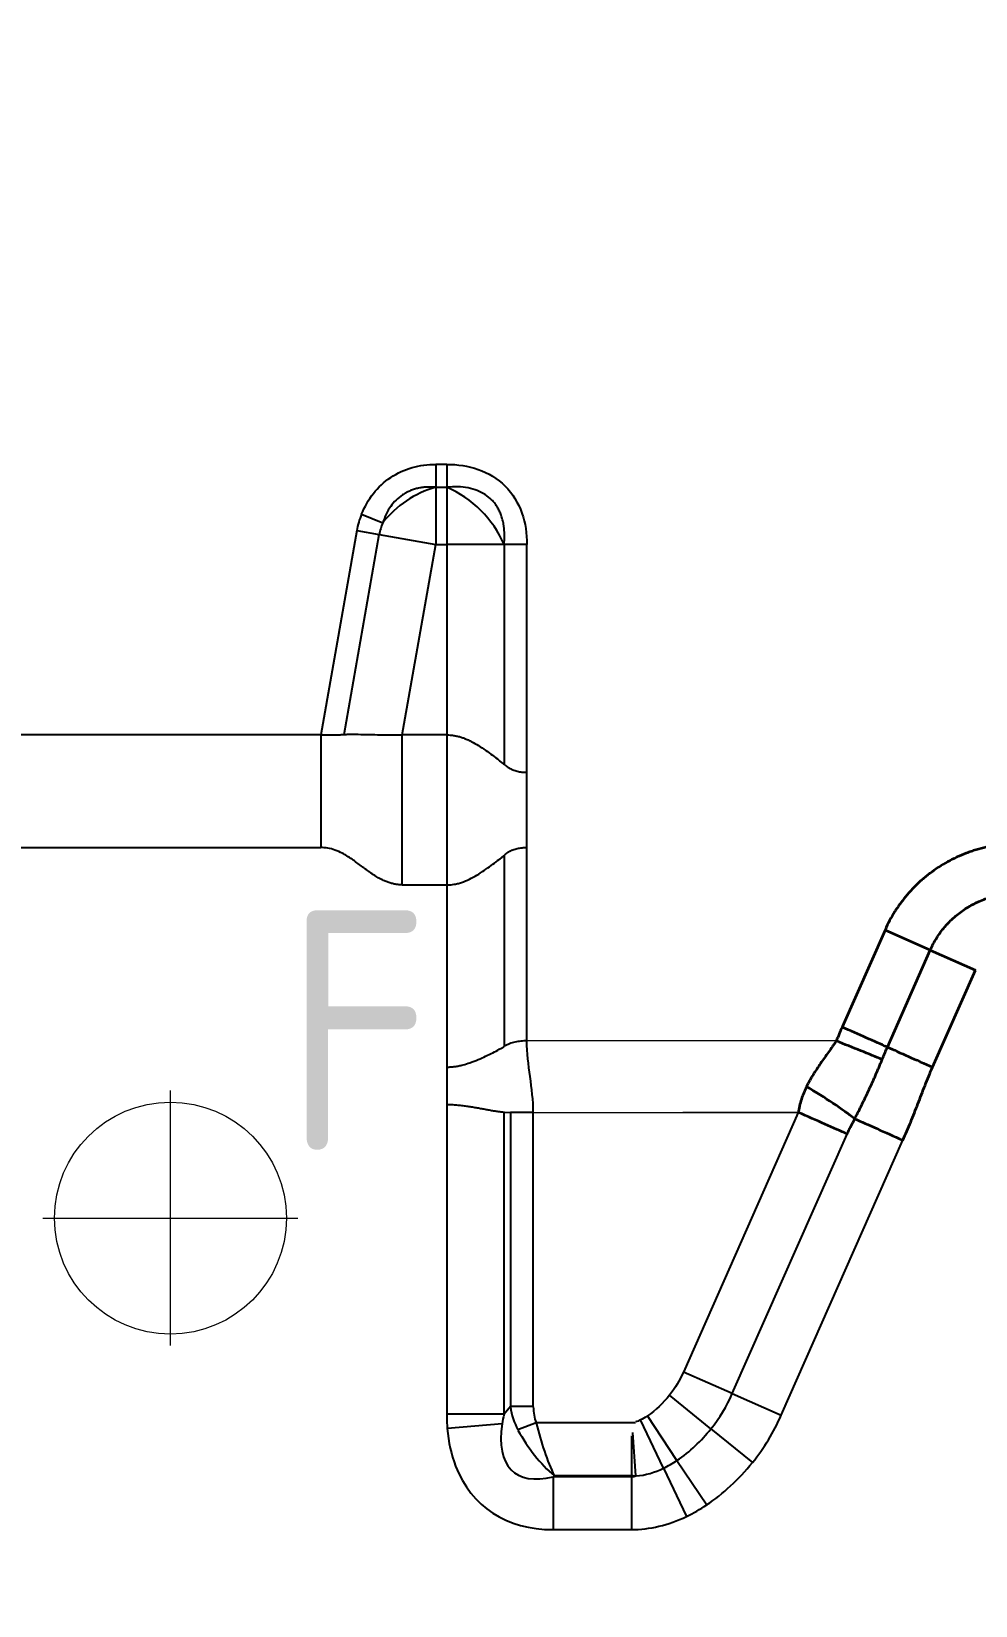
# Model space of a CAD drawing. Header units: millimetres. Extents: x 48754 to 50247, y 1387 to 2180.
# Drawn here: x 49001.35 to 49026.59, y 1777.4 to 1819.49 of the extents above; entities that cross this region are included whole.
import ezdxf
from ezdxf.enums import TextEntityAlignment as Align

# ---------------------------------------------------------------- set-up
doc = ezdxf.new("R2010")
doc.units = ezdxf.units.MM
doc.linetypes.add('CENTER', pattern=[0])
for name, color, linetype in [('DIE_O', 40, 'Continuous'), ('DIM', 4, 'Continuous'), ('TEXT', 4, 'Continuous')]:
    doc.layers.add(name, color=color, linetype=linetype)
doc.styles.add('gbenor', font='gbenor.shx', dxfattribs={"bigfont": 'gbcbig.shx'})
doc.styles.get("Standard").update_dxf_attribs({"font": 'txt.shx', "width": 0.85, "bigfont": 'ctxt.shx'})
doc.dimstyles.new('T-2-WX', dxfattribs={"dimtxt": 2, "dimasz": 2, "dimexe": 0.5, "dimexo": 0.5, "dimgap": 0.5, "dimtad": 1, "dimtxsty": 'Standard', "dimblk": 'OPEN30', "dimcen": 0, "dimazin": 3, "dimtfac": 1, "dimtmove": 0, "dimatfit": 3, "dimldrblk": 'OPEN30', "dimlwd": -1, "dimlwe": -1})

# ---------------------------------------------------------------- blocks, each defined once
blk = doc.blocks.new('*D7587')
at = {"layer": 'Defpoints', "color": 0}
for p in [(49557.562, 2078.962), (49573.318, 2078.962), (48867.562, 1558.962)]:
    blk.add_point(p, dxfattribs=at)
at = {"layer": 'DIM', "color": 0}
blk.add_line((49558.062, 2078.962), (49578.189, 2078.962), dxfattribs=at)
at = {"layer": 'DIM', "color": 0, "insert": (49576.004, 2080.462), "char_height": 2, "attachment_point": 5}
blk.add_mtext('520', dxfattribs=at)
blk = doc.blocks.new('_Open30')
blk = doc.blocks.new('*D7588')
at = {"layer": 'Defpoints', "color": 0}
for p in [(49557.562, 2095.546), (49557.562, 2078.962), (48867.562, 1558.962)]:
    blk.add_point(p, dxfattribs=at)
at = {"layer": 'DIM', "color": 0}
blk.add_line((49557.562, 2079.462), (49557.562, 2100.337), dxfattribs=at)
at = {"layer": 'DIM', "color": 0, "insert": (49556.062, 2098.192), "char_height": 2, "attachment_point": 5, "rotation": 90}
blk.add_mtext('690', dxfattribs=at)

msp = doc.modelspace()

# ---------------------------------------------------------------- linework, layer by layer
at = {"layer": 'DIE_O', "color": 2, "linetype": 'Continuous', "lineweight": 25}
for p, q in [((49012.451, 1807.916), (49012.157, 1807.916)), ((49012.157, 1807.916), (49012.157, 1807.303)), ((49012.157, 1807.916), (49012.157, 1807.303)), ((49012.451, 1807.916), (49012.157, 1807.916)), ((49012.157, 1807.916), (49012.157, 1807.303)), ((49012.157, 1807.916), (49012.157, 1807.303)), ((49012.451, 1807.916), (49012.451, 1807.916)), ((49012.451, 1807.916), (49012.451, 1807.303)), ((49012.451, 1807.916), (49012.451, 1807.303)), ((49012.451, 1807.916), (49012.451, 1807.916)), ((49012.451, 1807.916), (49012.451, 1807.303)), ((49012.451, 1807.916), (49012.451, 1807.303)), ((49012.157, 1807.303), (49012.157, 1805.771)), ((49012.157, 1807.303), (49012.451, 1807.303)), ((49012.157, 1807.303), (49012.157, 1805.771)), ((49012.157, 1807.303), (49012.451, 1807.303)), ((49012.451, 1807.303), (49012.451, 1805.771)), ((49012.451, 1807.303), (49012.451, 1805.771)), ((49010.173, 1806.585), (49010.74, 1806.352)), ((49010.173, 1806.585), (49010.74, 1806.352)), ((49010.045, 1806.144), (49009.082, 1800.682)), ((49010.045, 1806.144), (49009.082, 1800.682)), ((49009.706, 1800.695), (49010.648, 1806.037)), ((49009.706, 1800.695), (49010.648, 1806.037)), ((49010.045, 1806.144), (49010.648, 1806.037)), ((49010.045, 1806.144), (49010.648, 1806.037)), ((49010.648, 1806.037), (49012.157, 1805.771)), ((49010.648, 1806.037), (49012.157, 1805.771)), ((49011.26, 1800.682), (49012.157, 1805.771)), ((49011.26, 1800.682), (49012.157, 1805.771)), ((49012.157, 1805.771), (49012.451, 1805.771)), ((49012.157, 1805.771), (49012.451, 1805.771)), ((49013.983, 1805.771), (49012.451, 1805.771)), ((49012.451, 1805.771), (49012.451, 1800.682)), ((49013.983, 1805.771), (49012.451, 1805.771)), ((49012.451, 1805.771), (49012.451, 1800.682)), ((49014.595, 1805.772), (49013.983, 1805.771)), ((49014.595, 1805.772), (49013.983, 1805.771)), ((49013.983, 1805.771), (49013.983, 1799.897)), ((49014.595, 1805.771), (49013.983, 1805.771)), ((49013.983, 1805.771), (49013.983, 1799.897)), ((49014.595, 1805.771), (49013.983, 1805.771)), ((49014.595, 1805.771), (49014.595, 1805.772)), ((49014.595, 1805.771), (49014.595, 1805.772)), ((49014.595, 1799.682), (49014.595, 1805.771)), ((49014.595, 1799.682), (49014.595, 1805.771)), ((49009.082, 1800.682), (49001.041, 1800.682)), ((49009.082, 1800.682), (49001.041, 1800.682)), ((49011.26, 1796.672), (49011.26, 1800.682)), ((49012.451, 1800.682), (49011.26, 1800.682)), ((49011.26, 1796.672), (49011.26, 1800.682)), ((49012.451, 1800.682), (49011.26, 1800.682)), ((49012.451, 1800.682), (49012.451, 1796.672)), ((49012.451, 1800.682), (49012.451, 1796.672)), ((49014.595, 1797.672), (49014.595, 1799.682)), ((49014.595, 1797.672), (49014.595, 1799.682)), ((49001.041, 1797.672), (49009.082, 1797.672)), ((49001.041, 1797.672), (49009.082, 1797.672)), ((49014.595, 1792.5), (49014.595, 1797.672)), ((49014.595, 1792.5), (49014.595, 1797.672)), ((49013.983, 1797.457), (49013.983, 1792.346)), ((49013.983, 1797.457), (49013.983, 1792.346)), ((49011.26, 1796.672), (49012.451, 1796.672)), ((49011.26, 1796.672), (49012.451, 1796.672)), ((49012.451, 1796.672), (49012.451, 1791.8)), ((49012.451, 1796.672), (49012.451, 1791.8)), ((49012.451, 1791.8), (49012.451, 1790.8)), ((49012.451, 1791.8), (49012.451, 1790.8)), ((49012.451, 1790.8), (49012.451, 1782.519)), ((49012.451, 1790.8), (49012.451, 1782.519)), ((49013.983, 1790.598), (49014.152, 1790.589)), ((49013.983, 1782.519), (49013.983, 1790.598)), ((49013.983, 1790.598), (49014.152, 1790.589)), ((49013.983, 1782.519), (49013.983, 1790.598)), ((49014.152, 1790.588), (49014.152, 1782.721)), ((49014.152, 1790.588), (49014.152, 1782.721)), ((49014.765, 1782.721), (49014.765, 1790.588)), ((49014.765, 1782.721), (49014.765, 1790.588)), ((49021.852, 1790.588), (49018.779, 1783.647)), ((49021.852, 1790.588), (49018.779, 1783.647)), ((49020.086, 1783.068), (49023.159, 1790.01)), ((49020.086, 1783.068), (49023.159, 1790.01)), ((49021.393, 1782.489), (49024.65, 1789.846)), ((49021.393, 1782.489), (49024.65, 1789.846)), ((49020.086, 1783.068), (49018.779, 1783.647)), ((49020.086, 1783.068), (49018.779, 1783.647)), ((49019.517, 1782.13), (49018.407, 1783.029)), ((49019.517, 1782.13), (49018.407, 1783.029)), ((49020.086, 1783.068), (49021.393, 1782.489)), ((49020.086, 1783.068), (49021.393, 1782.489)), ((49013.983, 1782.519), (49012.451, 1782.519)), ((49013.983, 1782.519), (49012.451, 1782.519)), ((49014.152, 1782.721), (49013.983, 1782.519)), ((49014.152, 1782.721), (49013.983, 1782.519)), ((49014.765, 1782.721), (49014.152, 1782.721)), ((49014.765, 1782.721), (49014.152, 1782.721)), ((49018.608, 1781.282), (49017.815, 1782.471)), ((49018.608, 1781.282), (49017.815, 1782.471)), ((49013.933, 1782.258), (49012.467, 1782.134)), ((49013.933, 1782.258), (49012.467, 1782.134)), ((49014.841, 1782.292), (49014.355, 1782.097)), ((49014.841, 1782.292), (49014.355, 1782.097)), ((49017.496, 1782.292), (49014.841, 1782.292)), ((49017.496, 1782.292), (49014.841, 1782.292)), ((49017.51, 1780.867), (49017.423, 1782.033)), ((49017.51, 1780.867), (49017.423, 1782.033)), ((49018.245, 1781.074), (49017.629, 1782.364)), ((49018.245, 1781.074), (49017.629, 1782.364)), ((49019.517, 1782.13), (49020.628, 1781.23)), ((49019.517, 1782.13), (49020.628, 1781.23)), ((49017.398, 1780.878), (49017.398, 1781.939)), ((49017.398, 1780.878), (49017.398, 1781.939)), ((49018.608, 1781.282), (49019.402, 1780.093)), ((49018.608, 1781.282), (49019.402, 1780.093)), ((49015.299, 1780.848), (49015.325, 1780.878)), ((49015.299, 1780.848), (49015.325, 1780.878)), ((49017.082, 1780.848), (49015.299, 1780.848)), ((49015.299, 1780.848), (49015.299, 1779.434)), ((49017.082, 1780.848), (49015.299, 1780.848)), ((49015.299, 1780.848), (49015.299, 1779.434)), ((49015.325, 1780.878), (49017.095, 1780.878)), ((49015.325, 1780.878), (49017.095, 1780.878)), ((49017.391, 1780.848), (49017.082, 1780.848)), ((49017.391, 1780.848), (49017.082, 1780.848)), ((49017.095, 1780.878), (49017.398, 1780.878)), ((49017.095, 1780.878), (49017.398, 1780.878)), ((49017.398, 1780.878), (49017.391, 1780.848)), ((49017.398, 1780.878), (49017.391, 1780.848)), ((49017.391, 1780.848), (49017.391, 1779.434)), ((49017.391, 1780.848), (49017.391, 1779.434)), ((49018.245, 1781.074), (49018.862, 1779.785)), ((49018.245, 1781.074), (49018.862, 1779.785)), ((49015.299, 1779.434), (49017.062, 1779.434)), ((49015.299, 1779.434), (49017.062, 1779.434)), ((49017.062, 1779.434), (49017.391, 1779.434)), ((49017.062, 1779.434), (49017.391, 1779.434))]:
    msp.add_line(p, q, dxfattribs=at)
at = {"layer": 'DIE_O', "color": 2, "linetype": 'Continuous', "lineweight": 35}
for p, q in [((49024.172, 1795.464), (49023.023, 1792.87)), ((49025.381, 1794.928), (49024.172, 1795.464)), ((49024.233, 1792.335), (49025.381, 1794.928)), ((49025.381, 1794.928), (49026.591, 1794.393)), ((49025.442, 1791.799), (49026.591, 1794.393))]:
    msp.add_line(p, q, dxfattribs=at)
at = {"layer": 'DIE_O', "color": 4, "linetype": 'CENTER', "lineweight": 15}
for p, q in [((49005.062, 1784.352), (49005.062, 1791.172)), ((49001.652, 1787.762), (49008.472, 1787.762))]:
    msp.add_line(p, q, dxfattribs=at)
at = {"layer": 'DIE_O', "color": 2, "linetype": 'Continuous', "lineweight": 25, "flags": 128}
for points in [[(49012.157, 1807.916), (49012.157, 1807.916), (49012.157, 1807.916), (49012.157, 1807.916), (49012.157, 1807.916), (49012.157, 1807.916), (49012.157, 1807.916), (49012.157, 1807.916), (49012.157, 1807.916)], [(49012.157, 1807.916), (49012.157, 1807.916), (49012.157, 1807.916), (49012.157, 1807.916), (49012.157, 1807.916), (49012.157, 1807.916), (49012.157, 1807.916), (49012.157, 1807.916), (49012.157, 1807.916)], [(49012.157, 1807.303), (49012.157, 1807.303), (49012.157, 1807.303), (49012.157, 1807.303), (49012.157, 1807.303), (49012.157, 1807.303), (49012.157, 1807.303), (49012.157, 1807.303), (49012.157, 1807.303)], [(49012.157, 1807.303), (49012.157, 1807.303), (49012.157, 1807.303), (49012.157, 1807.303), (49012.157, 1807.303), (49012.157, 1807.303), (49012.157, 1807.303), (49012.157, 1807.303), (49012.157, 1807.303)]]:
    msp.add_lwpolyline(points, dxfattribs=at)
at = {"layer": 'DIE_O', "linetype": 'Continuous', "lineweight": 15}
msp.add_circle((49005.062, 1787.762), 3.1, dxfattribs=at)
at = {"layer": 'DIE_O', "color": 2, "linetype": 'Continuous', "lineweight": 25}
for centre, radius, start, end in [((49012.913, 1804.645), 2.764, 105.8788, 141.8461), ((49012.913, 1804.645), 2.764, 105.8788, 141.8461), ((49011.287, 1804.608), 2.936, 23.3543, 66.6457), ((49011.287, 1804.608), 2.936, 23.3543, 66.6457), ((49012.157, 1805.771), 2.145, 157.7091, 170), ((49012.157, 1805.771), 2.145, 157.7091, 170), ((49012.157, 1805.771), 1.532, 157.7091, 170), ((49012.157, 1805.771), 1.532, 157.7091, 170)]:
    msp.add_arc(centre, radius, start, end, dxfattribs=at)
for centre, major_axis, ratio, start_param, end_param in [((49017.672, 1785.09), (-4.228, -5.039), 0.60812, 5.656054, 5.73424), ((49017.672, 1785.09), (-4.228, -5.039), 0.60812, 5.656054, 5.73424), ((49017.672, 1785.09), (-3.446, -4.107), 0.373037, 5.656054, 5.73424), ((49017.672, 1785.09), (-3.446, -4.107), 0.373037, 5.656054, 5.73424), ((49016.332, 1783.492), (-1.581, -1.884), 0.813078, 5.656054, 5.96962), ((49016.332, 1783.492), (-1.581, -1.884), 0.813078, 5.656054, 5.96962), ((49016.332, 1783.492), (-1.268, -1.512), 0.60812, 5.656054, 5.96962), ((49016.332, 1783.492), (-1.268, -1.512), 0.60812, 5.656054, 5.96962), ((49017.672, 1785.09), (-4.228, -5.039), 0.60812, 5.73424, 5.958891), ((49017.672, 1785.09), (-4.228, -5.039), 0.60812, 5.73424, 5.958891), ((49017.672, 1785.09), (-3.446, -4.107), 0.373037, 5.73424, 6.755018), ((49017.672, 1785.09), (-3.446, -4.107), 0.373037, 5.73424, 6.755018), ((49015.325, 1782.292), (1.124, -1.742), 0.451138, 4.537435, 5.322833), ((49015.325, 1782.292), (1.124, -1.742), 0.451138, 4.537435, 5.322833), ((49015.325, 1782.292), (0.51, -1.997), 0.22754, 4.654285, 5.439683), ((49015.325, 1782.292), (0.51, -1.997), 0.22754, 4.654285, 5.439683), ((49017.672, 1785.09), (-4.228, -5.039), 0.60812, 5.958891, 6.755018), ((49017.672, 1785.09), (-4.228, -5.039), 0.60812, 5.958891, 6.755018), ((49018.115, 1785.232), (1.428, 5.712), 0.696316, 3.795472, 4.122994), ((49018.115, 1785.232), (1.428, 5.712), 0.696316, 3.795472, 4.122994), ((49018.115, 1785.232), (-1.09, -4.361), 0.467133, 0.172312, 0.226028), ((49018.115, 1785.232), (-1.09, -4.361), 0.467133, 0.172312, 0.226028), ((49017.416, 1782.434), (-2.037, 0.509), 0.731545, 1.743109, 1.796824), ((49017.416, 1782.434), (-2.037, 0.509), 0.731545, 1.743109, 1.796824), ((49018.115, 1785.232), (1.428, 5.712), 0.696316, 3.313905, 3.66372), ((49018.115, 1785.232), (1.428, 5.712), 0.696316, 3.313905, 3.66372)]:
    msp.add_ellipse(centre, major_axis=major_axis, ratio=ratio, start_param=start_param, end_param=end_param, dxfattribs=at)
for points, knots in [([(49010.173, 1806.585), (49010.253, 1806.78), (49010.359, 1806.967), (49010.62, 1807.301), (49010.776, 1807.447), (49011.127, 1807.684), (49011.322, 1807.772), (49011.73, 1807.889), (49011.944, 1807.916), (49012.157, 1807.916)], [0, 0, 0, 0, 0.25, 0.25, 0.5, 0.5, 0.75, 0.75, 1, 1, 1, 1]), ([(49010.173, 1806.585), (49010.253, 1806.78), (49010.359, 1806.967), (49010.62, 1807.301), (49010.776, 1807.447), (49011.127, 1807.684), (49011.322, 1807.772), (49011.73, 1807.889), (49011.944, 1807.916), (49012.157, 1807.916)], [0, 0, 0, 0, 0.25, 0.25, 0.5, 0.5, 0.75, 0.75, 1, 1, 1, 1]), ([(49012.451, 1807.916), (49012.735, 1807.916), (49013.023, 1807.875), (49013.558, 1807.686), (49013.808, 1807.537), (49014.212, 1807.134), (49014.364, 1806.885), (49014.555, 1806.345), (49014.595, 1806.057), (49014.595, 1805.772)], [0, 0, 0, 0, 0.25, 0.25, 0.5, 0.5, 0.75, 0.75, 1, 1, 1, 1]), ([(49012.451, 1807.916), (49012.735, 1807.916), (49013.023, 1807.875), (49013.558, 1807.686), (49013.808, 1807.537), (49014.212, 1807.134), (49014.364, 1806.885), (49014.555, 1806.345), (49014.595, 1806.057), (49014.595, 1805.772)], [0, 0, 0, 0, 0.25, 0.25, 0.5, 0.5, 0.75, 0.75, 1, 1, 1, 1]), ([(49012.157, 1807.303), (49012.114, 1807.306), (49012.031, 1807.312), (49011.907, 1807.308), (49011.787, 1807.296), (49011.672, 1807.275), (49011.562, 1807.244), (49011.458, 1807.205), (49011.359, 1807.157), (49011.234, 1807.081), (49011.091, 1806.964), (49010.944, 1806.79), (49010.822, 1806.585), (49010.768, 1806.431), (49010.74, 1806.352)], [0, 0, 0, 0, 0.068857, 0.135378, 0.199798, 0.262377, 0.323396, 0.383159, 0.44199, 0.500229, 0.617163, 0.737821, 0.864712, 1, 1, 1, 1]), ([(49012.157, 1807.303), (49012.114, 1807.306), (49012.031, 1807.312), (49011.907, 1807.308), (49011.787, 1807.296), (49011.672, 1807.275), (49011.562, 1807.244), (49011.458, 1807.205), (49011.359, 1807.157), (49011.234, 1807.081), (49011.091, 1806.964), (49010.944, 1806.79), (49010.822, 1806.585), (49010.768, 1806.431), (49010.74, 1806.352)], [0, 0, 0, 0, 0.068857, 0.135378, 0.199798, 0.262377, 0.323396, 0.383159, 0.44199, 0.500229, 0.617163, 0.737821, 0.864712, 1, 1, 1, 1]), ([(49013.983, 1805.771), (49013.987, 1805.822), (49013.996, 1805.922), (49013.996, 1806.068), (49013.986, 1806.207), (49013.967, 1806.34), (49013.937, 1806.464), (49013.898, 1806.582), (49013.85, 1806.691), (49013.793, 1806.792), (49013.727, 1806.884), (49013.627, 1806.996), (49013.477, 1807.117), (49013.263, 1807.224), (49013.018, 1807.293), (49012.742, 1807.323), (49012.551, 1807.31), (49012.451, 1807.303)], [0, 0, 0, 0, 0.0597626, 0.1167584, 0.1711544, 0.2231423, 0.272942, 0.3208033, 0.3670075, 0.4118673, 0.4557238, 0.4989422, 0.5863525, 0.6777414, 0.7757786, 0.8826369, 1, 1, 1, 1]), ([(49013.983, 1805.771), (49013.987, 1805.822), (49013.996, 1805.922), (49013.996, 1806.068), (49013.986, 1806.207), (49013.967, 1806.34), (49013.937, 1806.464), (49013.898, 1806.582), (49013.85, 1806.691), (49013.793, 1806.792), (49013.727, 1806.884), (49013.627, 1806.996), (49013.477, 1807.117), (49013.263, 1807.224), (49013.018, 1807.293), (49012.742, 1807.323), (49012.551, 1807.31), (49012.451, 1807.303)], [0, 0, 0, 0, 0.0597626, 0.1167584, 0.1711544, 0.2231423, 0.272942, 0.3208033, 0.3670075, 0.4118673, 0.4557238, 0.4989422, 0.5863525, 0.6777414, 0.7757786, 0.8826369, 1, 1, 1, 1]), ([(49009.082, 1800.682), (49009.109, 1800.682), (49009.165, 1800.682), (49009.25, 1800.682), (49009.338, 1800.682), (49009.428, 1800.683), (49009.518, 1800.685), (49009.595, 1800.687), (49009.658, 1800.691), (49009.691, 1800.693), (49009.706, 1800.695)], [0, 0, 0, 0, 0.1144264, 0.236082, 0.3649657, 0.5010764, 0.6444129, 0.7949739, 0.9012995, 1, 1, 1, 1]), ([(49009.082, 1800.682), (49009.109, 1800.682), (49009.165, 1800.682), (49009.25, 1800.682), (49009.338, 1800.682), (49009.428, 1800.683), (49009.518, 1800.685), (49009.595, 1800.687), (49009.658, 1800.691), (49009.691, 1800.693), (49009.706, 1800.695)], [0, 0, 0, 0, 0.1144264, 0.236082, 0.3649657, 0.5010764, 0.6444129, 0.7949739, 0.9012995, 1, 1, 1, 1]), ([(49009.706, 1800.695), (49009.725, 1800.695), (49009.762, 1800.697), (49009.881, 1800.7), (49010.084, 1800.698), (49010.37, 1800.692), (49010.655, 1800.685), (49010.944, 1800.683), (49011.146, 1800.682), (49011.26, 1800.682)], [0, 0, 0, 0, 0.046673, 0.097856, 0.288273, 0.496257, 0.657106, 0.806646, 1, 1, 1, 1]), ([(49009.706, 1800.695), (49009.725, 1800.695), (49009.762, 1800.697), (49009.881, 1800.7), (49010.084, 1800.698), (49010.37, 1800.692), (49010.655, 1800.685), (49010.944, 1800.683), (49011.146, 1800.682), (49011.26, 1800.682)], [0, 0, 0, 0, 0.046673, 0.097856, 0.288273, 0.496257, 0.657106, 0.806646, 1, 1, 1, 1]), ([(49012.451, 1800.682), (49012.481, 1800.681), (49012.541, 1800.68), (49012.631, 1800.67), (49012.721, 1800.653), (49012.811, 1800.63), (49012.904, 1800.599), (49013.002, 1800.558), (49013.138, 1800.492), (49013.305, 1800.394), (49013.496, 1800.267), (49013.679, 1800.136), (49013.817, 1800.03), (49013.917, 1799.951), (49013.961, 1799.915), (49013.983, 1799.897)], [0, 0, 0, 0, 0.046469, 0.093349, 0.140886, 0.189313, 0.238852, 0.295613, 0.357805, 0.48235, 0.613026, 0.747748, 0.88203, 0.94119, 1, 1, 1, 1]), ([(49012.451, 1800.682), (49012.481, 1800.681), (49012.541, 1800.68), (49012.631, 1800.67), (49012.721, 1800.653), (49012.811, 1800.63), (49012.904, 1800.599), (49013.002, 1800.558), (49013.138, 1800.492), (49013.305, 1800.394), (49013.496, 1800.267), (49013.679, 1800.136), (49013.817, 1800.03), (49013.917, 1799.951), (49013.961, 1799.915), (49013.983, 1799.897)], [0, 0, 0, 0, 0.046469, 0.093349, 0.140886, 0.189313, 0.238852, 0.295613, 0.357805, 0.48235, 0.613026, 0.747748, 0.88203, 0.94119, 1, 1, 1, 1]), ([(49013.983, 1799.897), (49013.996, 1799.885), (49014.022, 1799.86), (49014.066, 1799.827), (49014.128, 1799.787), (49014.216, 1799.745), (49014.335, 1799.709), (49014.462, 1799.686), (49014.551, 1799.683), (49014.595, 1799.682)], [0, 0, 0, 0, 0.094754, 0.187657, 0.278899, 0.461715, 0.6414, 0.820101, 1, 1, 1, 1]), ([(49013.983, 1799.897), (49013.996, 1799.885), (49014.022, 1799.86), (49014.066, 1799.827), (49014.128, 1799.787), (49014.216, 1799.745), (49014.335, 1799.709), (49014.462, 1799.686), (49014.551, 1799.683), (49014.595, 1799.682)], [0, 0, 0, 0, 0.094754, 0.187657, 0.278899, 0.461715, 0.6414, 0.820101, 1, 1, 1, 1]), ([(49011.26, 1796.672), (49011.229, 1796.673), (49011.166, 1796.675), (49011.071, 1796.688), (49010.975, 1796.71), (49010.878, 1796.741), (49010.781, 1796.78), (49010.673, 1796.832), (49010.554, 1796.902), (49010.381, 1797.015), (49010.171, 1797.172), (49009.961, 1797.329), (49009.788, 1797.442), (49009.638, 1797.529), (49009.469, 1797.605), (49009.274, 1797.661), (49009.145, 1797.669), (49009.082, 1797.672)], [0, 0, 0, 0, 0.038324, 0.077384, 0.117488, 0.15892, 0.201937, 0.24677, 0.305439, 0.372119, 0.500098, 0.628077, 0.694556, 0.753425, 0.841157, 0.922625, 1, 1, 1, 1]), ([(49011.26, 1796.672), (49011.229, 1796.673), (49011.166, 1796.675), (49011.071, 1796.688), (49010.975, 1796.71), (49010.878, 1796.741), (49010.781, 1796.78), (49010.673, 1796.832), (49010.554, 1796.902), (49010.381, 1797.015), (49010.171, 1797.172), (49009.961, 1797.329), (49009.788, 1797.442), (49009.638, 1797.529), (49009.469, 1797.605), (49009.274, 1797.661), (49009.145, 1797.669), (49009.082, 1797.672)], [0, 0, 0, 0, 0.038324, 0.077384, 0.117488, 0.15892, 0.201937, 0.24677, 0.305439, 0.372119, 0.500098, 0.628077, 0.694556, 0.753425, 0.841157, 0.922625, 1, 1, 1, 1]), ([(49013.983, 1797.457), (49013.996, 1797.469), (49014.022, 1797.494), (49014.066, 1797.527), (49014.129, 1797.567), (49014.217, 1797.609), (49014.335, 1797.645), (49014.463, 1797.668), (49014.551, 1797.671), (49014.595, 1797.672)], [0, 0, 0, 0, 0.0952787, 0.1886795, 0.2803959, 0.4628014, 0.6421084, 0.8204515, 1, 1, 1, 1]), ([(49013.983, 1797.457), (49013.996, 1797.469), (49014.022, 1797.494), (49014.066, 1797.527), (49014.129, 1797.567), (49014.217, 1797.609), (49014.335, 1797.645), (49014.463, 1797.668), (49014.551, 1797.671), (49014.595, 1797.672)], [0, 0, 0, 0, 0.0952787, 0.1886795, 0.2803959, 0.4628014, 0.6421084, 0.8204515, 1, 1, 1, 1]), ([(49012.451, 1796.672), (49012.477, 1796.672), (49012.53, 1796.673), (49012.609, 1796.681), (49012.697, 1796.695), (49012.795, 1796.719), (49012.938, 1796.766), (49013.112, 1796.847), (49013.31, 1796.963), (49013.502, 1797.091), (49013.686, 1797.223), (49013.823, 1797.328), (49013.92, 1797.406), (49013.962, 1797.44), (49013.983, 1797.457)], [0, 0, 0, 0, 0.0411073, 0.0819871, 0.122804, 0.180199, 0.2404004, 0.3601203, 0.4856162, 0.6172968, 0.752964, 0.8879623, 0.9441416, 1, 1, 1, 1]), ([(49012.451, 1796.672), (49012.477, 1796.672), (49012.53, 1796.673), (49012.609, 1796.681), (49012.697, 1796.695), (49012.795, 1796.719), (49012.938, 1796.766), (49013.112, 1796.847), (49013.31, 1796.963), (49013.502, 1797.091), (49013.686, 1797.223), (49013.823, 1797.328), (49013.92, 1797.406), (49013.962, 1797.44), (49013.983, 1797.457)], [0, 0, 0, 0, 0.0411073, 0.0819871, 0.122804, 0.180199, 0.2404004, 0.3601203, 0.4856162, 0.6172968, 0.752964, 0.8879623, 0.9441416, 1, 1, 1, 1]), ([(49014.595, 1792.5), (49014.568, 1792.5), (49014.513, 1792.499), (49014.431, 1792.492), (49014.351, 1792.482), (49014.273, 1792.467), (49014.2, 1792.447), (49014.124, 1792.422), (49014.05, 1792.389), (49014.005, 1792.361), (49013.983, 1792.347)], [0, 0, 0, 0, 0.114956, 0.230103, 0.34575, 0.462202, 0.579758, 0.698707, 0.848557, 1, 1, 1, 1]), ([(49014.595, 1792.5), (49014.568, 1792.5), (49014.513, 1792.499), (49014.431, 1792.492), (49014.351, 1792.482), (49014.273, 1792.467), (49014.2, 1792.447), (49014.124, 1792.422), (49014.05, 1792.389), (49014.005, 1792.361), (49013.983, 1792.347)], [0, 0, 0, 0, 0.114956, 0.230103, 0.34575, 0.462202, 0.579758, 0.698707, 0.848557, 1, 1, 1, 1]), ([(49012.451, 1791.8), (49012.486, 1791.801), (49012.558, 1791.803), (49012.667, 1791.814), (49012.777, 1791.832), (49012.914, 1791.864), (49013.089, 1791.92), (49013.292, 1792), (49013.496, 1792.092), (49013.684, 1792.184), (49013.828, 1792.26), (49013.92, 1792.311), (49013.961, 1792.334), (49013.978, 1792.344), (49013.983, 1792.346)], [0, 0, 0, 0, 0.058126, 0.117563, 0.17856, 0.241346, 0.351173, 0.488087, 0.620028, 0.755793, 0.890646, 0.955666, 0.987156, 1, 1, 1, 1]), ([(49012.451, 1791.8), (49012.486, 1791.801), (49012.558, 1791.803), (49012.667, 1791.814), (49012.777, 1791.832), (49012.914, 1791.864), (49013.089, 1791.92), (49013.292, 1792), (49013.496, 1792.092), (49013.684, 1792.184), (49013.828, 1792.26), (49013.92, 1792.311), (49013.961, 1792.334), (49013.978, 1792.344), (49013.983, 1792.346)], [0, 0, 0, 0, 0.058126, 0.117563, 0.17856, 0.241346, 0.351173, 0.488087, 0.620028, 0.755793, 0.890646, 0.955666, 0.987156, 1, 1, 1, 1]), ([(49012.451, 1790.8), (49012.495, 1790.8), (49012.583, 1790.799), (49012.715, 1790.789), (49012.848, 1790.776), (49012.979, 1790.759), (49013.108, 1790.74), (49013.235, 1790.718), (49013.358, 1790.696), (49013.477, 1790.674), (49013.59, 1790.653), (49013.699, 1790.634), (49013.8, 1790.618), (49013.896, 1790.605), (49013.954, 1790.6), (49013.983, 1790.598)], [0, 0, 0, 0, 0.074904, 0.150682, 0.22727, 0.304551, 0.382367, 0.460528, 0.538826, 0.617046, 0.694971, 0.772396, 0.849137, 0.925041, 1, 1, 1, 1]), ([(49012.451, 1790.8), (49012.495, 1790.8), (49012.583, 1790.799), (49012.715, 1790.789), (49012.848, 1790.776), (49012.979, 1790.759), (49013.108, 1790.74), (49013.235, 1790.718), (49013.358, 1790.696), (49013.477, 1790.674), (49013.59, 1790.653), (49013.699, 1790.634), (49013.8, 1790.618), (49013.896, 1790.605), (49013.954, 1790.6), (49013.983, 1790.598)], [0, 0, 0, 0, 0.074904, 0.150682, 0.22727, 0.304551, 0.382367, 0.460528, 0.538826, 0.617046, 0.694971, 0.772396, 0.849137, 0.925041, 1, 1, 1, 1]), ([(49014.765, 1790.588), (49014.649, 1790.588), (49014.532, 1790.588), (49014.321, 1790.588), (49014.227, 1790.589), (49014.152, 1790.589)], [0, 0, 0, 0, 0.5, 0.5, 1, 1, 1, 1]), ([(49014.765, 1790.588), (49014.649, 1790.588), (49014.532, 1790.588), (49014.321, 1790.588), (49014.227, 1790.589), (49014.152, 1790.589)], [0, 0, 0, 0, 0.5, 0.5, 1, 1, 1, 1])]:
    msp.add_open_spline(points, degree=3, knots=knots, dxfattribs=at)
for points in [[(49009.082, 1800.682), (49009.082, 1799.625), (49009.082, 1798.729), (49009.082, 1797.672)], [(49009.082, 1800.682), (49009.082, 1799.625), (49009.082, 1798.729), (49009.082, 1797.672)], [(49014.765, 1790.588), (49014.765, 1791.232), (49014.595, 1791.857), (49014.595, 1792.5)], [(49014.765, 1790.588), (49014.765, 1791.232), (49014.595, 1791.857), (49014.595, 1792.5)], [(49018.779, 1783.647), (49018.681, 1783.425), (49018.559, 1783.218), (49018.407, 1783.029)], [(49018.779, 1783.647), (49018.681, 1783.425), (49018.559, 1783.218), (49018.407, 1783.029)], [(49018.407, 1783.029), (49018.235, 1782.817), (49018.044, 1782.624), (49017.815, 1782.471)], [(49018.407, 1783.029), (49018.235, 1782.817), (49018.044, 1782.624), (49017.815, 1782.471)], [(49019.517, 1782.13), (49019.75, 1782.416), (49019.936, 1782.731), (49020.086, 1783.068)], [(49019.517, 1782.13), (49019.75, 1782.416), (49019.936, 1782.731), (49020.086, 1783.068)], [(49017.815, 1782.471), (49017.756, 1782.431), (49017.694, 1782.395), (49017.629, 1782.364)], [(49017.815, 1782.471), (49017.756, 1782.431), (49017.694, 1782.395), (49017.629, 1782.364)], [(49020.628, 1781.23), (49020.939, 1781.614), (49021.193, 1782.038), (49021.393, 1782.489)], [(49020.628, 1781.23), (49020.939, 1781.614), (49021.193, 1782.038), (49021.393, 1782.489)], [(49017.629, 1782.364), (49017.588, 1782.344), (49017.546, 1782.327), (49017.503, 1782.314)], [(49017.629, 1782.364), (49017.588, 1782.344), (49017.546, 1782.327), (49017.503, 1782.314)], [(49018.608, 1781.282), (49018.958, 1781.515), (49019.254, 1781.804), (49019.517, 1782.13)], [(49018.608, 1781.282), (49018.958, 1781.515), (49019.254, 1781.804), (49019.517, 1782.13)], [(49018.245, 1781.074), (49018.371, 1781.135), (49018.492, 1781.204), (49018.608, 1781.282)], [(49018.245, 1781.074), (49018.371, 1781.135), (49018.492, 1781.204), (49018.608, 1781.282)], [(49017.51, 1780.867), (49017.769, 1780.887), (49018.012, 1780.963), (49018.245, 1781.074)], [(49017.51, 1780.867), (49017.769, 1780.887), (49018.012, 1780.963), (49018.245, 1781.074)], [(49018.862, 1779.785), (49019.049, 1779.874), (49019.229, 1779.978), (49019.402, 1780.093)], [(49018.862, 1779.785), (49019.049, 1779.874), (49019.229, 1779.978), (49019.402, 1780.093)]]:
    msp.add_open_spline(points, degree=3, dxfattribs=at)
at = {"layer": 'DIE_O', "color": 2, "linetype": 'Continuous', "lineweight": 35}
for points, knots in [([(49027.708, 1797.766), (49027.521, 1797.766), (49027.15, 1797.739), (49026.787, 1797.66), (49026.563, 1797.594), (49026.519, 1797.58), (49026.43, 1797.55), (49026.298, 1797.503), (49026.17, 1797.449), (49025.918, 1797.333), (49025.756, 1797.244), (49025.522, 1797.092), (49025.446, 1797.039), (49025.334, 1796.954), (49025.297, 1796.925), (49025.225, 1796.866), (49025.189, 1796.835), (49025.015, 1796.682), (49024.885, 1796.55), (49024.705, 1796.339), (49024.648, 1796.266), (49024.565, 1796.153), (49024.538, 1796.115), (49024.485, 1796.038), (49024.46, 1795.999), (49024.335, 1795.8), (49024.248, 1795.635), (49024.172, 1795.464)], [0, 0, 0, 0, 0.125, 0.25, 0.25, 0.28125, 0.28125, 0.3125, 0.375, 0.375, 0.5, 0.5, 0.5625, 0.5625, 0.59375, 0.59375, 0.625, 0.625, 0.75, 0.75, 0.8125, 0.8125, 0.84375, 0.84375, 0.875, 0.875, 1, 1, 1, 1]), ([(49025.381, 1794.928), (49025.431, 1795.041), (49025.546, 1795.257), (49025.69, 1795.454), (49025.789, 1795.571), (49025.809, 1795.594), (49025.851, 1795.639), (49025.872, 1795.662), (49025.936, 1795.728), (49025.981, 1795.77), (49026.118, 1795.891), (49026.215, 1795.965), (49026.368, 1796.065), (49026.421, 1796.096), (49026.502, 1796.141), (49026.529, 1796.155), (49026.584, 1796.183), (49026.612, 1796.196), (49026.751, 1796.261), (49026.979, 1796.346), (49027.218, 1796.399), (49027.401, 1796.425), (49027.462, 1796.432), (49027.585, 1796.441), (49027.647, 1796.443), (49027.708, 1796.443)], [0, 0, 0, 0, 0.125, 0.25, 0.25, 0.28125, 0.28125, 0.3125, 0.3125, 0.375, 0.375, 0.5, 0.5, 0.5625, 0.5625, 0.59375, 0.59375, 0.625, 0.625, 0.75, 0.875, 0.875, 0.9375, 0.9375, 1, 1, 1, 1]), ([(49022.867, 1792.5), (49022.859, 1792.488), (49022.85, 1792.475), (49022.833, 1792.45), (49022.807, 1792.412), (49022.746, 1792.324), (49022.693, 1792.249), (49022.588, 1792.099), (49022.517, 1792), (49022.379, 1791.799), (49022.312, 1791.698), (49022.185, 1791.492), (49022.125, 1791.386), (49022.071, 1791.277)], [0, 0, 0, 0, 0.03125, 0.03125, 0.0625, 0.125, 0.25, 0.25, 0.5, 0.5, 0.75, 0.75, 1, 1, 1, 1]), ([(49024.094, 1792.004), (49023.926, 1792.072), (49023.732, 1792.151), (49023.314, 1792.32), (49023.09, 1792.41), (49022.867, 1792.5)], [0, 0, 0, 0, 0.5, 0.5, 1, 1, 1, 1]), ([(49024.233, 1792.335), (49024.068, 1792.408), (49023.876, 1792.493), (49023.464, 1792.675), (49023.243, 1792.773), (49023.023, 1792.87)], [0, 0, 0, 0, 0.5, 0.5, 1, 1, 1, 1]), ([(49024.233, 1792.335), (49024.398, 1792.262), (49024.59, 1792.177), (49025.002, 1791.994), (49025.222, 1791.897), (49025.442, 1791.799)], [0, 0, 0, 0, 0.5, 0.5, 1, 1, 1, 1]), ([(49023.361, 1790.417), (49023.363, 1790.421), (49023.365, 1790.425), (49023.369, 1790.433), (49023.375, 1790.445), (49023.39, 1790.473), (49023.419, 1790.53), (49023.476, 1790.644), (49023.525, 1790.742), (49023.622, 1790.938), (49023.685, 1791.069), (49023.807, 1791.333), (49023.867, 1791.466), (49023.983, 1791.734), (49024.039, 1791.869), (49024.094, 1792.004)], [0, 0, 0, 0, 0.007813, 0.007813, 0.015625, 0.03125, 0.0625, 0.125, 0.25, 0.25, 0.5, 0.5, 0.75, 0.75, 1, 1, 1, 1]), ([(49024.65, 1789.846), (49024.721, 1790.006), (49024.79, 1790.168), (49024.923, 1790.493), (49024.988, 1790.657), (49025.083, 1790.902), (49025.115, 1790.984), (49025.178, 1791.148), (49025.241, 1791.312), (49025.306, 1791.475), (49025.373, 1791.638), (49025.407, 1791.719), (49025.442, 1791.799)], [0, 0, 0, 0, 0.25, 0.25, 0.5, 0.5, 0.625, 0.625, 0.75, 0.875, 0.875, 1, 1, 1, 1]), ([(49022.071, 1791.277), (49022.017, 1791.168), (49021.971, 1791.057), (49021.916, 1790.885), (49021.9, 1790.827), (49021.88, 1790.738), (49021.87, 1790.694), (49021.861, 1790.641), (49021.857, 1790.615), (49021.854, 1790.602), (49021.854, 1790.596), (49021.853, 1790.592), (49021.853, 1790.59), (49021.852, 1790.588)], [0, 0, 0, 0, 0.5, 0.5, 0.75, 0.75, 0.875, 0.9375, 0.96875, 0.984375, 0.992187, 0.992187, 1, 1, 1, 1]), ([(49023.361, 1790.417), (49023.2, 1790.542), (49023, 1790.685), (49022.557, 1790.981), (49022.314, 1791.134), (49022.071, 1791.277)], [0, 0, 0, 0, 0.5, 0.5, 1, 1, 1, 1]), ([(49023.159, 1790.01), (49022.99, 1790.085), (49022.785, 1790.175), (49022.338, 1790.373), (49022.095, 1790.481), (49021.852, 1790.588)], [0, 0, 0, 0, 0.5, 0.5, 1, 1, 1, 1]), ([(49023.159, 1790.01), (49023.175, 1790.044), (49023.191, 1790.079), (49023.223, 1790.147), (49023.24, 1790.181), (49023.291, 1790.282), (49023.326, 1790.35), (49023.361, 1790.417)], [0, 0, 0, 0, 0.25, 0.25, 0.5, 0.5, 1, 1, 1, 1]), ([(49023.361, 1790.417), (49023.53, 1790.342), (49023.732, 1790.252), (49024.173, 1790.057), (49024.411, 1789.951), (49024.65, 1789.846)], [0, 0, 0, 0, 0.5, 0.5, 1, 1, 1, 1])]:
    msp.add_open_spline(points, degree=3, knots=knots, dxfattribs=at)
at = {"layer": 'DIE_O', "color": 2, "linetype": 'Continuous', "lineweight": 13}
for points, degree in [([(49018.762, 1792.5), (49014.595, 1792.5)], 1), ([(49018.762, 1792.5), (49017.373, 1792.5), (49015.984, 1792.5), (49014.595, 1792.5)], 3), ([(49022.867, 1792.5), (49018.762, 1792.5)], 1), ([(49022.867, 1792.5), (49021.499, 1792.5), (49020.13, 1792.5), (49018.762, 1792.5)], 3), ([(49014.765, 1790.588), (49018.762, 1790.588)], 1), ([(49014.765, 1790.588), (49016.097, 1790.588), (49017.429, 1790.588), (49018.762, 1790.588)], 3), ([(49021.852, 1790.588), (49018.762, 1790.588)], 1), ([(49018.762, 1790.588), (49019.792, 1790.588), (49020.822, 1790.588), (49021.852, 1790.588)], 3)]:
    msp.add_open_spline(points, degree=degree, dxfattribs=at)
at = {"layer": 'DIE_O', "color": 2, "linetype": 'Continuous', "lineweight": 35}
for points in [[(49023.023, 1792.87), (49022.969, 1792.748), (49022.917, 1792.625), (49022.867, 1792.5)], [(49024.094, 1792.004), (49024.138, 1792.115), (49024.184, 1792.225), (49024.233, 1792.335)]]:
    msp.add_open_spline(points, degree=3, dxfattribs=at)

# ---------------------------------------------------------------- texts
at = {"layer": 'TEXT', "color": 4, "style": 'gbenor'}
msp.add_text('F', height=6.4, dxfattribs=at).set_placement((49010.073, 1792.773), align=Align.MIDDLE_CENTER)

# ---------------------------------------------------------------- dimensions: what is measured, and where the dimension line sits
at = {"layer": 'DIM', "color": 52}
for offset, dtype, picture, middle in [((0, 16.584), 1, '*D7588', (49556.062, 2098.192)), ((15.756, 0), 0, '*D7587', (49576.004, 2080.462))]:
    dim = msp.add_ordinate_dim(feature_location=(49557.562, 2078.962), offset=offset, dtype=dtype, origin=(48867.562, 1558.962), dimstyle='T-2-WX', dxfattribs=at)
    dim.commit()
    dim.dimension.update_dxf_attribs({"geometry": picture, "text_midpoint": middle})

doc.saveas('drawing.dxf')
